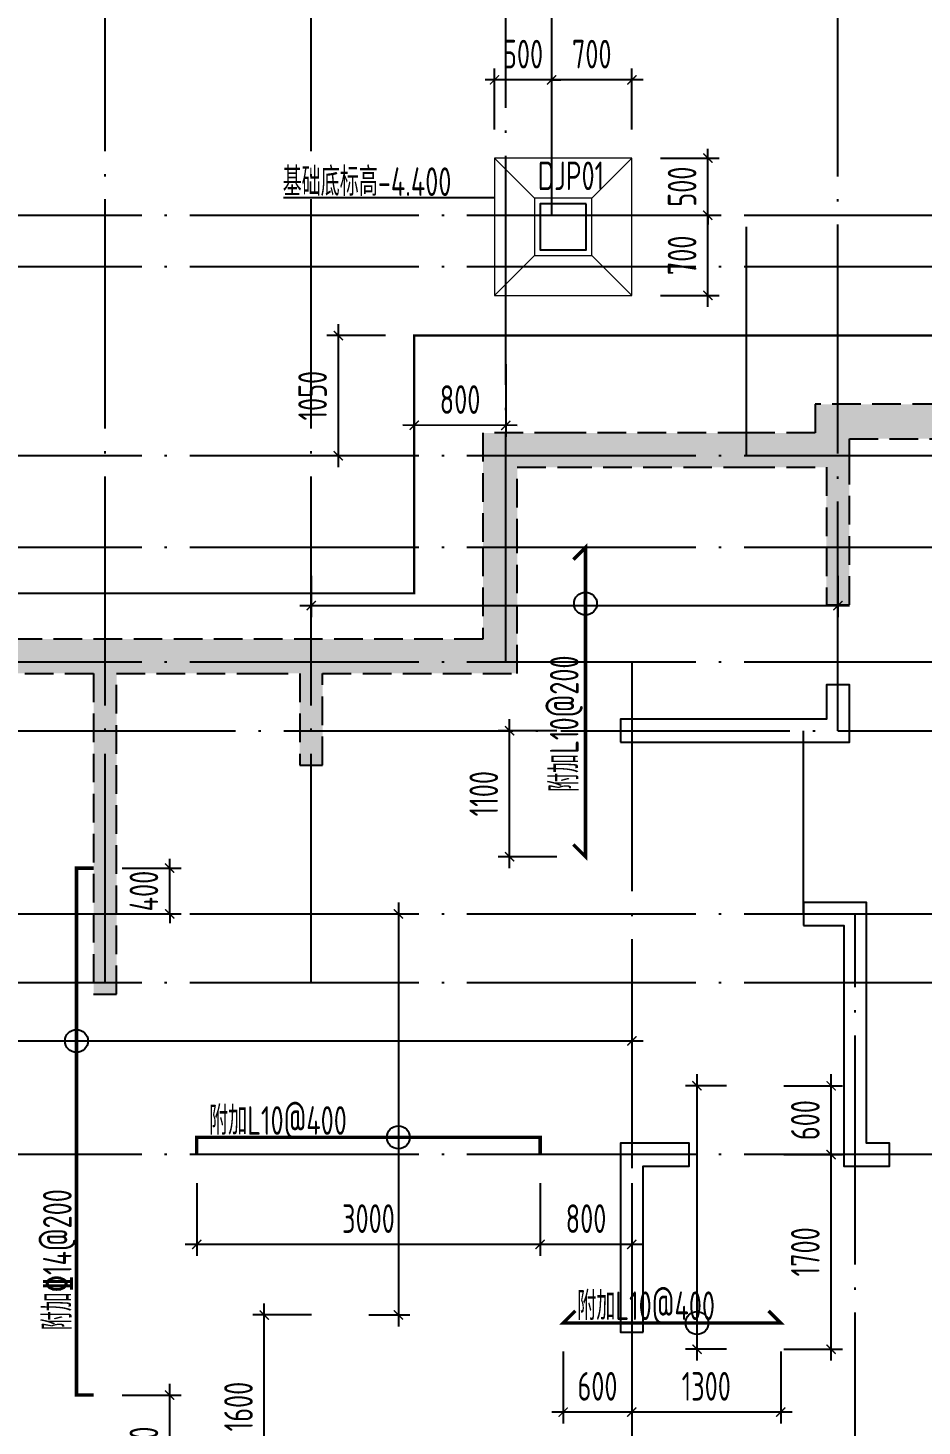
# Model space of a CAD drawing. Extents: x -1058961 to 23600, y -449123 to 2751847.
# Drawn here: x -528068 to -520260, y 22994 to 35200 of the extents above; entities that cross this region are included whole.
import ezdxf
from ezdxf.enums import TextEntityAlignment as Align

# ---------------------------------------------------------------- set-up
doc = ezdxf.new("R2010")
doc.units = 0
doc.header["$LTSCALE"] = 1000
doc.linetypes.add('DASH', pattern=[0.35, 0.25, -0.1])
doc.linetypes.add('DOTE', pattern=[2.42, 2, -0.2, 0.02, -0.2])
doc.layers.get('0').update_dxf_attribs({"linetype": 'CONTINUOUS'})
doc.layers.get('DEFPOINTS').update_dxf_attribs({"linetype": 'CONTINUOUS'})
for name, color, linetype in [('A-DOTE', 10, 'DOTE'), ('DIM_ELEV', 3, 'CONTINUOUS'), ('S-B板配筋', 6, 'CONTINUOUS'), ('S-B板配筋号', 7, 'CONTINUOUS'), ('S-J基础底板', 5, 'CONTINUOUS'), ('S-J基础底板标注', 3, 'CONTINUOUS'), ('S-Q墙填充', 252, 'CONTINUOUS'), ('S-Q墙实线', 6, 'CONTINUOUS'), ('S-Q墙虚线', 6, 'DASH'), ('独立基础', 2, 'CONTINUOUS')]:
    doc.layers.add(name, color=color, linetype=linetype)
doc.layers.add('独基集中标注', color=7, linetype='CONTINUOUS', lineweight=18)
doc.styles.add('TSSD_DIMENSION', font='Tssdeng.shx', dxfattribs={"width": 0.7, "bigfont": 'tssdchn.shx'})
doc.styles.add('TSSD_REIN', font='tssdeng.shx', dxfattribs={"width": 0.7, "height": 300, "bigfont": 'tssdchn.shx'})
doc.styles.add('样式 1', font='yjkeng.shx', dxfattribs={"width": 0.7, "height": 250, "bigfont": 'yjkchn.shx'})
doc.dimstyles.new('TSSD_100_100$0', dxfattribs={"dimtxt": 300, "dimasz": 80, "dimexe": 100, "dimexo": 250, "dimgap": 100, "dimtad": 1, "dimdec": 0, "dimzin": 0, "dimdsep": 46, "dimtxsty": 'TSSD_DIMENSION', "dimblk": 'ARCHTICK', "dimcen": 0, "dimdle": 100, "dimclrd": 3, "dimclre": 3, "dimclrt": 7, "dimadec": 0, "dimazin": 0, "dimtfac": 1, "dimtdec": 0, "dimtix": 1, "dimtmove": 2, "dimatfit": 3, "dimldrblk": 'ARCHTICK', "dimfxl": 0, "dimtolj": 1, "dimtzin": 0, "dimarcsym": 0})

# ---------------------------------------------------------------- blocks, each defined once
blk = doc.blocks.new('_ArchTick')
at = {"color": 0, "linetype": 'ByBlock', "const_width": 0.15}
blk.add_lwpolyline([(-0.5, -0.5), (0.5, 0.5)], dxfattribs=at)
blk = doc.blocks.new('*D589')
at = {"layer": 'DEFPOINTS', "color": 0}
for p in [(-522794, 34065), (-522130, 34065), (-522794, 33565)]:
    blk.add_point(p, dxfattribs=at)
at = {"layer": 'S-J基础底板标注', "color": 3, "lineweight": -2}
for p, q in [((-522544, 34065), (-522030, 34065)), ((-522130, 34065), (-522130, 34145)), ((-522130, 33565), (-522130, 34065)), ((-522544, 33565), (-522030, 33565)), ((-522130, 33565), (-522130, 33485))]:
    blk.add_line(p, q, dxfattribs=at)
at = {"layer": 'S-J基础底板标注', "color": 3, "lineweight": -2, "xscale": 80, "yscale": 80, "zscale": 80}
for p, rotation in [((-522130, 34065), 270), ((-522130, 33565), 90)]:
    blk.add_blockref('_ArchTick', p, dxfattribs=dict(at, rotation=rotation))
at = {"layer": 'S-J基础底板标注', "color": 7, "insert": (-522355, 33815), "char_height": 250, "attachment_point": 5, "rotation": 90, "style": 'TSSD_DIMENSION'}
blk.add_mtext('\\A1;500', dxfattribs=at)
blk = doc.blocks.new('*D595')
at = {"layer": 'DEFPOINTS', "color": 0}
for p in [(-523994, 34747), (-523994, 34065), (-523494, 34065)]:
    blk.add_point(p, dxfattribs=at)
at = {"layer": 'S-J基础底板标注', "color": 3, "lineweight": -2}
for p, q in [((-523994, 34315), (-523994, 34847)), ((-523494, 34315), (-523494, 34847)), ((-523994, 34747), (-524074, 34747)), ((-523494, 34747), (-523994, 34747)), ((-523494, 34747), (-523414, 34747))]:
    blk.add_line(p, q, dxfattribs=at)
at = {"layer": 'S-J基础底板标注', "color": 3, "lineweight": -2, "xscale": 80, "yscale": 80, "zscale": 80}
for p, rotation in [((-523994, 34747), 2.134867434398787e-06), ((-523494, 34747), 180.0000021348674)]:
    blk.add_blockref('_ArchTick', p, dxfattribs=dict(at, rotation=rotation))
at = {"layer": 'S-J基础底板标注', "color": 7, "insert": (-523744, 34972), "char_height": 250, "attachment_point": 5, "rotation": 0, "style": 'TSSD_DIMENSION'}
blk.add_mtext('\\A1;500', dxfattribs=at)
blk = doc.blocks.new('*D597')
at = {"layer": 'DEFPOINTS', "color": 0}
for p in [(-523494, 34747), (-523494, 34065), (-522794, 34065)]:
    blk.add_point(p, dxfattribs=at)
at = {"layer": 'S-J基础底板标注', "color": 3, "lineweight": -2}
for p, q in [((-523494, 34315), (-523494, 34847)), ((-522794, 34315), (-522794, 34847)), ((-522694, 34747), (-523594, 34747))]:
    blk.add_line(p, q, dxfattribs=at)
at = {"layer": 'S-J基础底板标注', "color": 3, "lineweight": -2, "xscale": 80, "yscale": 80, "zscale": 80}
for p, rotation in [((-523494, 34747), 180.0000021348658), ((-522794, 34747), 2.134865724201518e-06)]:
    blk.add_blockref('_ArchTick', p, dxfattribs=dict(at, rotation=rotation))
at = {"layer": 'S-J基础底板标注', "color": 7, "insert": (-523144, 34972), "char_height": 250, "attachment_point": 5, "rotation": 0, "style": 'TSSD_DIMENSION'}
blk.add_mtext('\\A1;700', dxfattribs=at)
blk = doc.blocks.new('*D598')
at = {"layer": 'DEFPOINTS', "color": 0}
for p in [(-522794, 33565), (-522130, 33565), (-522794, 32865)]:
    blk.add_point(p, dxfattribs=at)
at = {"layer": 'S-J基础底板标注', "color": 3, "lineweight": -2}
for p, q in [((-522130, 32765), (-522130, 33665)), ((-522544, 33565), (-522030, 33565)), ((-522544, 32865), (-522030, 32865))]:
    blk.add_line(p, q, dxfattribs=at)
at = {"layer": 'S-J基础底板标注', "color": 3, "lineweight": -2, "xscale": 80, "yscale": 80, "zscale": 80}
for p, rotation in [((-522130, 33565), 90), ((-522130, 32865), 270)]:
    blk.add_blockref('_ArchTick', p, dxfattribs=dict(at, rotation=rotation))
at = {"layer": 'S-J基础底板标注', "color": 7, "insert": (-522355, 33215), "char_height": 250, "attachment_point": 5, "rotation": 90, "style": 'TSSD_DIMENSION'}
blk.add_mtext('\\A1;700', dxfattribs=at)
blk = doc.blocks.new('*D678')
at = {"layer": 'DEFPOINTS', "color": 0, "ltscale": 0.5}
for p in [(-525341, 27465), (-525341, 23964), (-524833, 23964)]:
    blk.add_point(p, dxfattribs=at)
at = {"layer": 'S-J基础底板标注', "color": 3, "lineweight": -2, "ltscale": 0.5}
for p, q in [((-525091, 27465), (-524733, 27465)), ((-524833, 27565), (-524833, 23864)), ((-525091, 23964), (-524733, 23964))]:
    blk.add_line(p, q, dxfattribs=at)
at = {"layer": 'S-J基础底板标注', "color": 3, "lineweight": -2, "ltscale": 0.5, "xscale": 80, "yscale": 80, "zscale": 80}
for p, rotation in [((-524833, 27465), 90.00051082225637), ((-524833, 23964), 270.0005108222564)]:
    blk.add_blockref('_ArchTick', p, dxfattribs=dict(at, rotation=rotation))
blk = doc.blocks.new('*D622')
at = {"layer": 'DEFPOINTS', "color": 0}
for p in [(-526004, 23964), (-525341, 23964), (-525341, 22365)]:
    blk.add_point(p, dxfattribs=at)
at = {"layer": 'S-J基础底板标注', "color": 3, "lineweight": -2}
for p, q in [((-526004, 22265), (-526004, 24064)), ((-525591, 23964), (-526104, 23964)), ((-525591, 22365), (-526104, 22365))]:
    blk.add_line(p, q, dxfattribs=at)
at = {"layer": 'S-J基础底板标注', "color": 3, "lineweight": -2, "xscale": 80, "yscale": 80, "zscale": 80}
for p, rotation in [((-526004, 23964), 90), ((-526004, 22365), 270)]:
    blk.add_blockref('_ArchTick', p, dxfattribs=dict(at, rotation=rotation))
at = {"layer": 'S-J基础底板标注', "color": 7, "insert": (-526229, 23164), "char_height": 250, "attachment_point": 5, "rotation": 90, "style": 'TSSD_DIMENSION'}
blk.add_mtext('\\A1;1600', dxfattribs=at)
blk = doc.blocks.new('*D623')
at = {"layer": 'DEFPOINTS', "color": 0}
for p in [(-523594, 25365), (-522794, 25365), (-523594, 24580)]:
    blk.add_point(p, dxfattribs=at)
at = {"layer": 'S-J基础底板标注', "color": 3, "lineweight": -2}
for p, q in [((-523594, 25115), (-523594, 24480)), ((-522794, 25115), (-522794, 24480)), ((-522694, 24580), (-523694, 24580))]:
    blk.add_line(p, q, dxfattribs=at)
at = {"layer": 'S-J基础底板标注', "color": 3, "lineweight": -2, "xscale": 80, "yscale": 80, "zscale": 80}
for p, rotation in [((-523594, 24580), 179.9999999987709), ((-522794, 24580), 359.9999999987709)]:
    blk.add_blockref('_ArchTick', p, dxfattribs=dict(at, rotation=rotation))
at = {"layer": 'S-J基础底板标注', "color": 7, "insert": (-523194, 24805), "char_height": 250, "attachment_point": 5, "rotation": 360, "style": 'TSSD_DIMENSION'}
blk.add_mtext('\\A1;800', dxfattribs=at)
blk = doc.blocks.new('*D626')
at = {"layer": 'DEFPOINTS', "color": 0}
for p in [(-527494, 27865), (-526830, 27865), (-527494, 27465)]:
    blk.add_point(p, dxfattribs=at)
at = {"layer": 'S-J基础底板标注', "color": 3, "lineweight": -2}
for p, q in [((-527244, 27865), (-526730, 27865)), ((-526830, 27865), (-526830, 27945)), ((-526830, 27465), (-526830, 27865)), ((-527244, 27465), (-526730, 27465)), ((-526830, 27465), (-526830, 27385))]:
    blk.add_line(p, q, dxfattribs=at)
at = {"layer": 'S-J基础底板标注', "color": 3, "lineweight": -2, "xscale": 80, "yscale": 80, "zscale": 80}
for p, rotation in [((-526830, 27865), 270), ((-526830, 27465), 90)]:
    blk.add_blockref('_ArchTick', p, dxfattribs=dict(at, rotation=rotation))
at = {"layer": 'S-J基础底板标注', "color": 7, "insert": (-527055, 27665), "char_height": 250, "attachment_point": 5, "rotation": 90, "style": 'TSSD_DIMENSION'}
blk.add_mtext('\\A1;400', dxfattribs=at)
blk = doc.blocks.new('*D682')
at = {"layer": 'DEFPOINTS', "color": 0, "ltscale": 0.5}
for p in [(-525594, 30666), (-520994, 30666), (-520994, 30157)]:
    blk.add_point(p, dxfattribs=at)
at = {"layer": 'S-J基础底板标注', "color": 3, "lineweight": -2, "ltscale": 0.5}
for p, q in [((-525594, 30416), (-525594, 30057)), ((-520994, 30416), (-520994, 30057)), ((-525694, 30157), (-520894, 30157))]:
    blk.add_line(p, q, dxfattribs=at)
at = {"layer": 'S-J基础底板标注', "color": 3, "lineweight": -2, "ltscale": 0.5, "xscale": 80, "yscale": 80, "zscale": 80, "rotation": 180}
blk.add_blockref('_ArchTick', (-525594, 30157), dxfattribs=at)
at = {"layer": 'S-J基础底板标注', "color": 3, "lineweight": -2, "ltscale": 0.5, "xscale": 80, "yscale": 80, "zscale": 80}
blk.add_blockref('_ArchTick', (-520994, 30157), dxfattribs=at)
blk = doc.blocks.new('*D653')
at = {"layer": 'DEFPOINTS', "color": 0}
for p in [(-526594, 25365), (-523594, 25365), (-526594, 24580)]:
    blk.add_point(p, dxfattribs=at)
at = {"layer": 'S-J基础底板标注', "color": 3, "lineweight": -2}
for p, q in [((-526594, 25115), (-526594, 24480)), ((-523594, 25115), (-523594, 24480)), ((-523494, 24580), (-526694, 24580))]:
    blk.add_line(p, q, dxfattribs=at)
at = {"layer": 'S-J基础底板标注', "color": 3, "lineweight": -2, "xscale": 80, "yscale": 80, "zscale": 80}
for p, rotation in [((-526594, 24580), 179.9999999983856), ((-523594, 24580), 359.9999999983856)]:
    blk.add_blockref('_ArchTick', p, dxfattribs=dict(at, rotation=rotation))
at = {"layer": 'S-J基础底板标注', "color": 7, "insert": (-525094, 24805), "char_height": 250, "attachment_point": 5, "rotation": 360, "style": 'TSSD_DIMENSION'}
blk.add_mtext('\\A1;3000', dxfattribs=at)
blk = doc.blocks.new('*D687')
at = {"layer": 'DEFPOINTS', "color": 0, "ltscale": 0.5}
for p in [(-521717, 25965), (-522225, 23665), (-521717, 23665)]:
    blk.add_point(p, dxfattribs=at)
at = {"layer": 'S-J基础底板标注', "color": 3, "lineweight": -2, "ltscale": 0.5}
for p, q in [((-522225, 26065), (-522225, 23565)), ((-521967, 25965), (-522325, 25965)), ((-521967, 23665), (-522325, 23665))]:
    blk.add_line(p, q, dxfattribs=at)
at = {"layer": 'S-J基础底板标注', "color": 3, "lineweight": -2, "ltscale": 0.5, "xscale": 80, "yscale": 80, "zscale": 80}
for p, rotation in [((-522225, 25965), 90), ((-522225, 23665), 270)]:
    blk.add_blockref('_ArchTick', p, dxfattribs=dict(at, rotation=rotation))
blk = doc.blocks.new('*D665')
at = {"layer": 'DEFPOINTS', "color": 0}
for p in [(-521717, 25365), (-521054, 25365), (-521717, 23665)]:
    blk.add_point(p, dxfattribs=at)
at = {"layer": 'S-J基础底板标注', "color": 3, "lineweight": -2}
for p, q in [((-521054, 23565), (-521054, 25465)), ((-521467, 25365), (-520954, 25365)), ((-521467, 23665), (-520954, 23665))]:
    blk.add_line(p, q, dxfattribs=at)
at = {"layer": 'S-J基础底板标注', "color": 3, "lineweight": -2, "xscale": 80, "yscale": 80, "zscale": 80}
for p, rotation in [((-521054, 25365), 90), ((-521054, 23665), 270)]:
    blk.add_blockref('_ArchTick', p, dxfattribs=dict(at, rotation=rotation))
at = {"layer": 'S-J基础底板标注', "color": 7, "insert": (-521279, 24515), "char_height": 250, "attachment_point": 5, "rotation": 90, "style": 'TSSD_DIMENSION'}
blk.add_mtext('\\A1;1700', dxfattribs=at)
blk = doc.blocks.new('*D666')
at = {"layer": 'DEFPOINTS', "color": 0}
for p in [(-521717, 25965), (-521054, 25965), (-521717, 25365)]:
    blk.add_point(p, dxfattribs=at)
at = {"layer": 'S-J基础底板标注', "color": 3, "lineweight": -2}
for p, q in [((-521054, 25265), (-521054, 26065)), ((-521467, 25965), (-520954, 25965)), ((-521467, 25365), (-520954, 25365))]:
    blk.add_line(p, q, dxfattribs=at)
at = {"layer": 'S-J基础底板标注', "color": 3, "lineweight": -2, "xscale": 80, "yscale": 80, "zscale": 80}
for p, rotation in [((-521054, 25965), 90), ((-521054, 25365), 270)]:
    blk.add_blockref('_ArchTick', p, dxfattribs=dict(at, rotation=rotation))
at = {"layer": 'S-J基础底板标注', "color": 7, "insert": (-521279, 25665), "char_height": 250, "attachment_point": 5, "rotation": 90, "style": 'TSSD_DIMENSION'}
blk.add_mtext('\\A1;600', dxfattribs=at)
blk = doc.blocks.new('*D667')
at = {"layer": 'DEFPOINTS', "color": 0}
for p in [(-522794, 23894), (-521494, 23894), (-522794, 23116)]:
    blk.add_point(p, dxfattribs=at)
at = {"layer": 'S-J基础底板标注', "color": 3, "lineweight": -2}
for p, q in [((-522794, 23644), (-522794, 23016)), ((-521494, 23644), (-521494, 23016)), ((-521394, 23116), (-522894, 23116))]:
    blk.add_line(p, q, dxfattribs=at)
at = {"layer": 'S-J基础底板标注', "color": 3, "lineweight": -2, "xscale": 80, "yscale": 80, "zscale": 80, "rotation": 180}
blk.add_blockref('_ArchTick', (-522794, 23116), dxfattribs=at)
at = {"layer": 'S-J基础底板标注', "color": 3, "lineweight": -2, "xscale": 80, "yscale": 80, "zscale": 80}
blk.add_blockref('_ArchTick', (-521494, 23116), dxfattribs=at)
at = {"layer": 'S-J基础底板标注', "color": 7, "insert": (-522144, 23341), "char_height": 250, "attachment_point": 5, "style": 'TSSD_DIMENSION'}
blk.add_mtext('\\A1;1300', dxfattribs=at)
blk = doc.blocks.new('*D668')
at = {"layer": 'DEFPOINTS', "color": 0}
for p in [(-523393, 23894), (-522794, 23894), (-523393, 23116)]:
    blk.add_point(p, dxfattribs=at)
at = {"layer": 'S-J基础底板标注', "color": 3, "lineweight": -2}
for p, q in [((-523393, 23644), (-523393, 23016)), ((-522794, 23644), (-522794, 23016)), ((-522694, 23116), (-523493, 23116))]:
    blk.add_line(p, q, dxfattribs=at)
at = {"layer": 'S-J基础底板标注', "color": 3, "lineweight": -2, "xscale": 80, "yscale": 80, "zscale": 80, "rotation": 180}
blk.add_blockref('_ArchTick', (-523393, 23116), dxfattribs=at)
at = {"layer": 'S-J基础底板标注', "color": 3, "lineweight": -2, "xscale": 80, "yscale": 80, "zscale": 80}
blk.add_blockref('_ArchTick', (-522794, 23116), dxfattribs=at)
at = {"layer": 'S-J基础底板标注', "color": 7, "insert": (-523094, 23341), "char_height": 250, "attachment_point": 5, "style": 'TSSD_DIMENSION'}
blk.add_mtext('\\A1;600', dxfattribs=at)
blk = doc.blocks.new('20210726.16350016')
at = {"layer": 'A-DOTE'}
for p, q in [((9300, 10900), (9300, 21100)), ((11100, 10900), (11100, 21100)), ((12800, 13700), (12800, 21100)), ((13200, 17600), (13200, 21100)), ((15700, 13100.3), (15700, 21100)), ((55600, 17600), (3600, 17600)), ((14900, 15500), (14900, 17600)), ((55600, 17150), (3600, 17150)), ((55600, 15500), (3600, 15500)), ((55600, 14700), (3600, 14700)), ((55600, 13700), (3600, 13700)), ((13900.2, 13700), (13900, 3600)), ((3600, 13100.3), (55600, 13100.3)), ((15400, 11500), (15400, 13100)), ((55600, 11500), (3600, 11500)), ((15850, 3600), (15850, 11500)), ((55600, 10900), (3600, 10900)), ((55600, 9400), (3600, 9400))]:
    blk.add_line(p, q, dxfattribs=at)
blk = doc.blocks.new('*D1164')
at = {"layer": 'DEFPOINTS', "color": 0}
for p in [(-524694, 32515), (-523894, 32515), (-524695, 31732)]:
    blk.add_point(p, dxfattribs=at)
at = {"layer": 'S-J基础底板标注', "color": 3, "lineweight": -2}
for p, q in [((-524694, 32265), (-524695, 31632)), ((-523894, 32265), (-523895, 31631)), ((-523795, 31731), (-524795, 31732))]:
    blk.add_line(p, q, dxfattribs=at)
at = {"layer": 'S-J基础底板标注', "color": 3, "lineweight": -2, "xscale": 80, "yscale": 80, "zscale": 80}
for p, rotation in [((-524695, 31732), 179.9317860526092), ((-523895, 31731), 359.9317860526091)]:
    blk.add_blockref('_ArchTick', p, dxfattribs=dict(at, rotation=rotation))
at = {"layer": 'S-J基础底板标注', "color": 7, "insert": (-524294, 31956), "char_height": 250, "attachment_point": 5, "rotation": 359.9318, "style": 'TSSD_DIMENSION'}
blk.add_mtext('\\A1;800', dxfattribs=at)
blk = doc.blocks.new('*D1165')
at = {"layer": 'DEFPOINTS', "color": 0}
for p in [(-525357, 32515), (-524694, 32515), (-524694, 31465)]:
    blk.add_point(p, dxfattribs=at)
at = {"layer": 'S-J基础底板标注', "color": 3, "lineweight": -2}
for p, q in [((-525357, 31365), (-525357, 32615)), ((-524944, 32515), (-525457, 32515)), ((-524944, 31465), (-525457, 31465))]:
    blk.add_line(p, q, dxfattribs=at)
at = {"layer": 'S-J基础底板标注', "color": 3, "lineweight": -2, "xscale": 80, "yscale": 80, "zscale": 80}
for p, rotation in [((-525357, 32515), 90), ((-525357, 31465), 270)]:
    blk.add_blockref('_ArchTick', p, dxfattribs=dict(at, rotation=rotation))
at = {"layer": 'S-J基础底板标注', "color": 7, "insert": (-525582, 31990), "char_height": 250, "attachment_point": 5, "rotation": 90, "style": 'TSSD_DIMENSION'}
blk.add_mtext('\\A1;1050', dxfattribs=at)
blk = doc.blocks.new('*D1169')
at = {"layer": 'DEFPOINTS', "color": 0}
for p in [(-523862, 29065), (-523199, 29065), (-523199, 27965)]:
    blk.add_point(p, dxfattribs=at)
at = {"layer": 'S-J基础底板标注', "color": 3, "lineweight": -2}
for p, q in [((-523449, 29065), (-523962, 29065)), ((-523862, 27865), (-523862, 29165)), ((-523449, 27965), (-523962, 27965))]:
    blk.add_line(p, q, dxfattribs=at)
at = {"layer": 'S-J基础底板标注', "color": 3, "lineweight": -2, "xscale": 80, "yscale": 80, "zscale": 80}
for p, rotation in [((-523862, 29065), 89.99869456061482), ((-523862, 27965), 269.9986945606148)]:
    blk.add_blockref('_ArchTick', p, dxfattribs=dict(at, rotation=rotation))
at = {"layer": 'S-J基础底板标注', "color": 7, "insert": (-524087, 28515), "char_height": 250, "attachment_point": 5, "rotation": 89.9987, "style": 'TSSD_DIMENSION'}
blk.add_mtext('\\A1;1100', dxfattribs=at)
blk = doc.blocks.new('*D2779')
at = {"layer": 'DEFPOINTS', "color": 0, "ltscale": 0.5}
for p in [(-530294, 26865), (-522794, 26865), (-522794, 26356)]:
    blk.add_point(p, dxfattribs=at)
at = {"layer": 'S-J基础底板标注', "color": 3, "lineweight": -2, "ltscale": 0.5}
for p, q in [((-530294, 26615), (-530294, 26256)), ((-522794, 26615), (-522794, 26256)), ((-530394, 26356), (-522694, 26356))]:
    blk.add_line(p, q, dxfattribs=at)
at = {"layer": 'S-J基础底板标注', "color": 3, "lineweight": -2, "ltscale": 0.5, "xscale": 80, "yscale": 80, "zscale": 80}
for p, rotation in [((-530294, 26356), 180.0001794921732), ((-522794, 26356), 0.0001794921732628948)]:
    blk.add_blockref('_ArchTick', p, dxfattribs=dict(at, rotation=rotation))
blk = doc.blocks.new('*D2782')
at = {"layer": 'DEFPOINTS', "color": 0}
for p in [(-527494, 23264), (-526830, 23264), (-527494, 22364)]:
    blk.add_point(p, dxfattribs=at)
at = {"layer": 'S-J基础底板标注', "color": 3, "lineweight": -2}
for p, q in [((-526830, 22264), (-526830, 23364)), ((-527244, 23264), (-526730, 23264)), ((-527244, 22364), (-526730, 22364))]:
    blk.add_line(p, q, dxfattribs=at)
at = {"layer": 'S-J基础底板标注', "color": 3, "lineweight": -2, "xscale": 80, "yscale": 80, "zscale": 80}
for p, rotation in [((-526830, 23264), 89.99949602903398), ((-526830, 22364), 269.9994960290339)]:
    blk.add_blockref('_ArchTick', p, dxfattribs=dict(at, rotation=rotation))
at = {"layer": 'S-J基础底板标注', "color": 7, "insert": (-527055, 22814), "char_height": 250, "attachment_point": 5, "rotation": 89.9995, "style": 'TSSD_DIMENSION'}
blk.add_mtext('\\A1;900', dxfattribs=at)
blk = doc.blocks.new('20210824.17211196')
at = {"layer": 'S-Q墙填充', "ltscale": 0.5}
h = blk.add_hatch(dxfattribs=at)
h.set_pattern_fill('ARMORED', color=252, scale=30, style=0)
h.set_pattern_definition([(50, (48278.55, 29260.87), (215.17805, -18.82564), [22.5, -247.5]), (355, (48278.55, 29260.87), (-41.6254, 225.65764), [18, -198]), (100.4514, (48296.48, 29259.3), (173.5528, 206.83186), [19.12206, -210.34263]), (46.1842, (48278.55, 29320.87), (320.1723, -49.6557), [33.75, -371.25]), (96.6356, (48305.23, 29316.73), (280.3988, 292.2354), [28.6831, -315.5139]), (351.1842, (48278.55, 29320.87), (280.3986, 292.2356), [27, -297]), (21, (48308.55, 29305.87), (179.07212, -120.78567), [22.5, -247.5]), (326, (48308.55, 29305.87), (72.9946, 217.545), [18, -198]), (71.4514, (48323.47, 29295.8), (252.0668, 96.75915), [19.12206, -210.34263]), (37.5, (48278.55, 29260.87), (3.647957, 99.868156), [0, -195.6, 0, -201, 0, -198.75]), (7.5, (48278.55, 29260.87), (78.92086, 118.32351), [0, -114.6, 0, -191.1, 0, -75.75]), (327.5, (48211.65, 29260.87), (160.14673, -6.76646), [0, -75, 0, -234, 0, -310.5]), (317.5, (48181.65, 29260.87), (174.95585, 30.0315), [0, -97.5, 0, -155.4, 0, -220.5]), (45, (48278.55, 29260.87), (-106.06602, 106.06602), [])])
h.paths.add_polyline_path([(147542, 66729), (145942, 66729), (145542, 66729), (142642, 66729), (142192, 66729), (141292, 66729), (140842, 66729), (139342, 66729), (139342, 67529), (139342, 68529), (138692, 68529), (137042, 68529), (136442, 68529), (136442, 68779), (133242, 68779), (133242, 68529), (132642, 68529), (131042, 68529), (130342, 68529), (130342, 67529), (130342, 66729), (117642, 66729), (117192, 66729), (116292, 66729), (115842, 66729), (114342, 66729), (114342, 67529), (114342, 68529), (113692, 68529), (112042, 68529), (111442, 68529), (111442, 68779), (108242, 68779), (108242, 68529), (107642, 68529), (106042, 68529), (105342, 68529), (105342, 67529), (105342, 66729), (97142, 66729), (97142, 63729), (97142, 61129), (97142, 59029), (99942, 59029), (106442, 59029), (106442, 57829), (107492, 57829), (109842, 57829), (112192, 57829), (113242, 57829), (113242, 59029), (118842, 59029), (119742, 59029), (122342, 59029), (124942, 59029), (125842, 59029), (131442, 59029), (131442, 57829), (132492, 57829), (134842, 57829), (137192, 57829), (138242, 57829), (138242, 59029), (143842, 59029), (144742, 59029), (147542, 59029)])
h.paths.add_polyline_path([(100942, 59329), (100942, 60779), (100742, 60779), (100742, 59329), (99942, 59329), (97442, 59329), (97442, 61129), (97442, 63629), (98142, 63629), (98142, 63829), (97442, 63829), (97442, 66429), (97842, 66429), (98742, 66429), (99042, 66429), (99042, 65779), (99242, 65779), (99242, 66429), (101942, 66429), (101942, 63629), (102142, 63629), (102142, 66429), (102492, 66429), (103392, 66429), (103742, 66429), (103742, 65629), (103942, 65629), (103942, 66429), (105642, 66429), (105642, 67529), (105642, 68229), (106042, 68229), (107642, 68229), (108342, 68229), (108342, 67029), (108542, 67029), (108542, 68329), (108542, 68479), (111142, 68479), (111142, 68329), (111142, 67029), (111342, 67029), (111342, 68229), (112042, 68229), (113692, 68229), (114042, 68229), (114042, 67529), (114042, 66429), (115742, 66429), (115742, 65629), (115942, 65629), (115942, 66429), (116292, 66429), (117192, 66429), (117542, 66429), (117542, 63629), (117742, 63629), (117742, 66429), (120442, 66429), (120442, 63629), (120642, 63629), (120642, 66429), (120942, 66429), (121942, 66429), (122242, 66429), (122242, 66429), (122442, 66429), (122442, 66429), (122742, 66429), (123742, 66429), (124042, 66429), (124042, 63629), (124242, 63629), (124242, 66429), (126942, 66429), (126942, 63629), (127142, 63629), (127142, 66429), (127492, 66429), (128392, 66429), (128742, 66429), (128742, 65629), (128942, 65629), (128942, 66429), (130642, 66429), (130642, 67529), (130642, 68229), (131042, 68229), (132642, 68229), (133342, 68229), (133342, 67029), (133542, 67029), (133542, 68479), (136142, 68479), (136142, 67029), (136342, 67029), (136342, 68229), (137042, 68229), (138692, 68229), (139042, 68229), (139042, 67529), (139042, 66429), (140742, 66429), (140742, 65629), (140942, 65629), (140942, 66429), (141292, 66429), (142192, 66429), (142542, 66429), (142542, 63629), (142742, 63629), (142742, 66429), (145442, 66429), (145442, 65779), (145642, 65779), (145642, 66429), (145942, 66429), (146842, 66429), (147242, 66429), (147242, 63829), (146542, 63829), (146542, 63629), (147242, 63629), (147242, 61129), (147242, 59329), (144742, 59329), (143942, 59329), (143942, 60779), (143742, 60779), (143742, 59329), (138242, 59329), (138242, 59579), (137942, 59579), (137942, 59229), (137942, 58129), (137192, 58129), (134842, 58129), (132492, 58129), (131742, 58129), (131742, 59229), (131742, 59579), (131442, 59579), (131442, 59329), (125942, 59329), (125942, 60779), (125742, 60779), (125742, 59329), (124942, 59329), (122342, 59329), (119742, 59329), (118942, 59329), (118942, 60779), (118742, 60779), (118742, 59329), (113242, 59329), (113242, 59579), (112942, 59579), (112942, 59229), (112942, 58129), (112192, 58129), (109842, 58129), (107492, 58129), (106742, 58129), (106742, 59229), (106742, 59579), (106442, 59579), (106442, 59329)], flags=16)
at = {"layer": 'S-Q墙实线'}
for points in [[(106542, 65829), (108142, 65829), (108542, 65829), (108542, 66329), (108342, 66329), (108342, 66029), (108142, 66029), (106542, 66029)], [(108142, 64229), (108492, 64229), (108492, 62129), (108892, 62129), (108892, 62329), (108692, 62329), (108692, 64429), (108142, 64429)], [(106742, 60679), (106742, 62129), (107142, 62129), (107142, 62329), (106542, 62329), (106542, 60679)]]:
    blk.add_lwpolyline(points, close=True, dxfattribs=at)
at = {"layer": 'S-Q墙虚线', "linetype": 'ByBlock'}
blk.add_lwpolyline([(106242, 70529), (105842, 70529), (105842, 70129), (106242, 70129)], close=True, dxfattribs=at)
at = {"layer": 'S-Q墙虚线', "color": 6}
for points in [[(111442, 68779), (108242, 68779), (108242, 68529), (107642, 68529), (106042, 68529), (105342, 68529), (105342, 67529), (105342, 66729), (97142, 66729), (97142, 63729), (97142, 61129), (97142, 59029), (99942, 59029), (106442, 59029), (106442, 57829), (107492, 57829), (109842, 57829)], [(99242, 66429), (101942, 66429), (101942, 63629), (102142, 63629), (102142, 66429), (102492, 66429), (103392, 66429), (103742, 66429), (103742, 65629), (103942, 65629), (103942, 66429), (105642, 66429), (105642, 67529), (105642, 68229), (106042, 68229), (107642, 68229), (108342, 68229), (108342, 67029), (108542, 67029), (108542, 68329), (108542, 68479), (111142, 68479)]]:
    blk.add_lwpolyline(points, dxfattribs=at)

msp = doc.modelspace()

# ---------------------------------------------------------------- linework, layer by layer
at = {"layer": 'DIM_ELEV'}
msp.add_line((-525836.56, 33719.03), (-523993.83, 33719.03), dxfattribs=at)
at = {"layer": 'S-B板配筋', "const_width": 30}
for points in [[(-523304.85, 28071.15), (-523198.78, 27965.09), (-523198.78, 30664.53), (-523304.85, 30558.46)], [(-527493.83, 27864.8), (-527643.83, 27864.8), (-527643.91, 23264.19), (-527493.91, 23264.19)], [(-523594.21, 25364.53), (-523594.21, 25514.53), (-526593.83, 25514.53), (-526593.83, 25364.53)], [(-523287.22, 24000.12), (-523393.29, 23894.05), (-521493.76, 23894.05), (-521599.82, 24000.12)]]:
    msp.add_lwpolyline(points, dxfattribs=at)
at = {"layer": 'S-J基础底板', "const_width": 20}
msp.add_lwpolyline([(-523693.85, 20264.52), (-515493.82, 20264.52), (-515493.87, 21764.42), (-498693.81, 21764.64), (-498693.85, 20264.44), (-490493.85, 20264.56), (-490493.85, 21564.49), (-481193.87, 21564.53), (-481193.82, 30264.53), (-489493.84, 30264.53), (-489493.84, 32514.53), (-499693.84, 32514.53), (-499693.84, 30264.53), (-514493.84, 30264.53), (-514493.84, 32514.53), (-524693.84, 32514.53), (-524693.84, 30264.53), (-532893.84, 30264.53), (-532893.84, 21564.53), (-523693.81, 21564.53)], close=True, dxfattribs=at)
at = {"layer": 'S-J基础底板标注', "color": 2, "ltscale": 0.5}
for centre in [(-523198.79, 30173.82), (-527643.73, 26356.28), (-524832.9, 25514.53), (-522224.95, 23894.05)]:
    msp.add_circle(centre, 100, dxfattribs=at)
at = {"layer": '独立基础', "lineweight": 18}
for p, q in [((-523993.83, 34064.5), (-523643.83, 33714.5)), ((-522793.83, 34064.5), (-523143.83, 33714.5)), ((-523993.83, 32864.5), (-523643.83, 33214.5)), ((-522793.83, 32864.5), (-523143.83, 33214.5))]:
    msp.add_line(p, q, dxfattribs=at)
for points in [[(-522793.83, 34064.5), (-523993.83, 34064.5), (-523993.83, 32864.5), (-522793.83, 32864.5)], [(-523143.83, 33714.5), (-523643.83, 33714.5), (-523643.83, 33214.5), (-523143.83, 33214.5)]]:
    msp.add_lwpolyline(points, close=True, dxfattribs=at)

# ---------------------------------------------------------------- block references
at = {"layer": 'A-DOTE'}
msp.add_blockref('20210726.16350016', (-536693.83, 15964.46), dxfattribs=at)
at = {"layer": 'S-Q墙实线'}
msp.add_blockref('20210824.17211196', (-629436.13, -36864.48), dxfattribs=at)

# ---------------------------------------------------------------- texts
at = {"layer": 'S-B板配筋号', "color": 1, "style": 'TSSD_REIN', "width": 0.7}
for s, p in [('附加L10@200', (-523259.36, 28530.48)), ('附加%%13214@200', (-527685.91, 23830.06))]:
    msp.add_text(s, height=250, rotation=90, dxfattribs=at).set_placement(p)
for p in [(-526485.59, 25536.84), (-523270.79, 23919.31)]:
    msp.add_text('附加L10@400', height=250, dxfattribs=at).set_placement(p)
at = {"layer": '独基集中标注', "style": '样式 1', "width": 0.7}
msp.add_text('基础底标高-4.400', height=250, dxfattribs=at).set_placement((-525843.33, 33733.36))
msp.add_text('DJ%%142P%%14301', height=250, dxfattribs=at).set_placement((-523615.78, 34034.36), align=Align.TOP_LEFT)

# ---------------------------------------------------------------- dimensions: what is measured, and where the dimension line sits
at = {"layer": 'S-J基础底板标注'}
for p1, p2, distance, picture, middle in [((-523493.83, 34064.5), (-523993.83, 34064.5), -682.91, '*D595', (-523743.83, 34972.41)), ((-522793.83, 34064.5), (-523493.83, 34064.5), -682.91, '*D597', (-523143.83, 34972.41)), ((-522793.83, 33564.5), (-522793.83, 34064.5), -663.65, '*D589', (-522355.18, 33814.5)), ((-522793.83, 32864.5), (-522793.83, 33564.5), -663.65, '*D598', (-522355.18, 33214.5)), ((-524693.72, 31464.5), (-524693.72, 32514.53), 663.65, '*D1165', (-525582.37, 31989.51)), ((-523893.71, 32514.53), (-524693.72, 32515.48), 783.84, '*D1164', (-524294.38, 31956.16)), ((-523198.78, 27965.09), (-523198.76, 29064.76), 663.68, '*D1169', (-524087.45, 28514.95)), ((-527493.83, 27464.53), (-527493.83, 27864.8), -663.65, '*D626', (-527055.18, 27664.66)), ((-521717.24, 25364.56), (-521717.24, 25964.62), -663.65, '*D666', (-521278.59, 25664.59)), ((-521717.24, 23664.68), (-521717.24, 25364.56), -663.65, '*D665', (-521278.59, 24514.62)), ((-523594.21, 25364.53), (-526593.83, 25364.53), 784.48, '*D653', (-525094.02, 24805.04)), ((-522793.72, 25364.53), (-523594.21, 25364.53), 784.48, '*D623', (-523193.96, 24805.04)), ((-525340.83, 22364.53), (-525340.83, 23964.4), 663.65, '*D622', (-526229.48, 23164.46)), ((-522793.77, 23894.05), (-523393.29, 23894.05), 778.4, '*D668', (-523093.53, 23340.65)), ((-521493.76, 23894.05), (-522793.77, 23894.05), 778.4, '*D667', (-522143.76, 23340.65)), ((-527493.91, 22364.5), (-527493.9, 23264.19), -663.65, '*D2782', (-527055.26, 22814.34))]:
    dim = msp.add_aligned_dim(p1=p1, p2=p2, distance=distance, dimstyle='TSSD_100_100$0', override={"dimtxt": 250}, dxfattribs=at)
    dim.commit()
    dim.dimension.update_dxf_attribs({"geometry": picture, "text_midpoint": middle})
at = {"layer": 'S-J基础底板标注', "color": 2, "ltscale": 0.5}
for p1, p2, distance, picture, middle in [((-525593.83, 30665.61), (-520993.83, 30665.61), -508.23, '*D682', (-523293.83, 30157.39)), ((-525340.86, 27464.5), (-525340.83, 23964.4), 507.94, '*D678', (-524832.91, 25714.46)), ((-530293.83, 26864.5), (-522793.66, 26864.53), -508.24, '*D2779', (-526543.74, 26356.27)), ((-521717.24, 25964.62), (-521717.24, 23664.68), -507.98, '*D687', (-522225.21, 24814.65))]:
    dim = msp.add_aligned_dim(p1=p1, p2=p2, distance=distance, text=' ', dimstyle='TSSD_100_100$0', dxfattribs=at)
    dim.commit()
    dim.dimension.update_dxf_attribs({"geometry": picture, "text_midpoint": middle})

doc.saveas('drawing.dxf')
